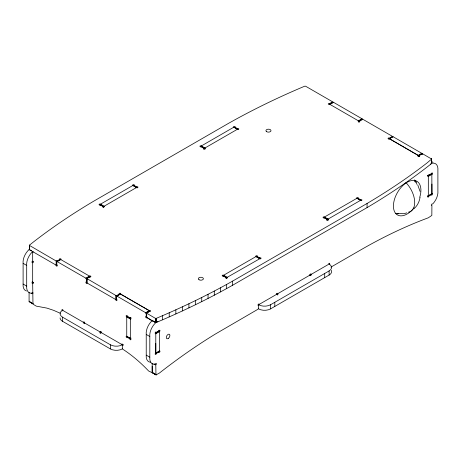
<?xml version="1.0" encoding="UTF-8"?>
<svg xmlns="http://www.w3.org/2000/svg" width="461" height="461" viewBox="0 0 461 461"><rect width="100%" height="100%" fill="white"/><g stroke="black" fill="none" stroke-linecap="round" stroke-linejoin="round"><path stroke-width="0.69" d="M127.34 315.929L126.746 316.961L126.746 336.288L130.93 338.702L130.63 338.783L130.33 338.357L130.33 319.035L130.93 317.998L129.731 317.306M122.321 348.228L122.764 349.196L124.574 350.395A113.302 65.416 60 0 1 148.621 371.001L152.124 372.678L152.205 363.47M155.196 353.403L155.789 353.057L155.789 343.393M358.399 122.211L358.399 120.828L361.989 118.759L362.582 119.797M418.167 156.717L418.167 155.334L389.482 138.773L388.882 139.118M431.317 193.983L431.917 193.637L431.917 184.043M431.323 173.964L431.335 173.843A0.847 0.49 -60 0 1 432.02 172.95A0.847 0.49 -60 0 1 432.51 173.405A0.847 0.49 -60 0 1 431.917 174.379M99.91 205.197L100.51 204.16L132.929 185.443L137.113 187.858L132.929 185.443A0.847 0.49 0 0 1 132.929 184.752A0.847 0.49 0 0 1 134.128 184.752A0.847 0.49 0 0 1 134.128 185.443L136.519 186.82A0.847 0.49 0 0 1 137.712 186.82A0.847 0.49 0 0 1 137.712 187.512A0.847 0.49 0 0 1 136.519 187.512L104.094 206.234L103.495 207.266L102.302 206.58M200.766 146.967L201.365 145.935L233.785 127.213L234.384 127.559M204.35 149.036L204.949 148.004L237.375 129.282L237.968 129.627L233.785 127.213A0.847 0.49 0 0 1 233.785 126.521A0.847 0.49 0 0 1 234.983 126.521A0.847 0.49 0 0 1 234.983 127.213L237.375 128.596A0.847 0.49 0 0 1 238.568 128.596A0.847 0.49 0 0 1 238.568 129.282A0.847 0.49 0 0 1 237.375 129.282M223.032 276.277L223.625 275.246L256.051 256.523L260.235 258.938M260.062 258.552L227.215 277.315L226.616 278.352L225.417 277.66M258.592 308.196L257.993 309.233L215.35 334.052A542.274 313.082 -60 0 0 159.379 373.07L156.089 374.874L152.286 372.678L152.205 366.265M323.887 218.053L324.481 217.016L356.906 198.293L357.425 198.339M327.471 220.122L328.071 219.084L360.49 200.368L361.09 200.714L356.906 198.293A0.847 0.49 0 0 1 356.906 197.608A0.847 0.49 0 0 1 358.105 197.608A0.847 0.49 0 0 1 358.105 198.293L360.49 199.676A0.847 0.49 0 0 1 361.689 199.676A0.847 0.49 0 0 1 361.689 200.368A0.847 0.49 0 0 1 360.49 200.368M420.063 197.25C419.464 201.63 417.349 205.923 413.903 208.741M29.452 245.102L29.452 249.735L29.366 245.223L34.056 241.501A696.214 401.957 0 0 1 93.935 201.054L228.408 123.415A696.214 401.957 0 0 1 298.457 88.852L304.704 86.19L305.551 86.19L332.237 101.604L332.323 103.356M29.337 249.487L29.585 249.142M116.944 299.569L115.924 299.65L86.927 282.904L87.06 278.179M119.929 294.395L120.528 294.049L149.22 310.61A0.847 0.49 0 0 1 150.413 310.61A0.847 0.49 0 0 1 150.413 311.302A0.847 0.49 0 0 1 149.22 311.302L146.707 312.777L146.707 313.267L155.351 318.297L156.273 318.344C182.372 307.36 207.911 295.011 232.592 281.112L367.065 203.474A696.214 401.957 0 0 0 426.944 163.027L431.634 159.051L422.777 153.876L421.752 153.957M332.352 101.852L329.713 103.575A0.847 0.49 0 0 0 328.52 103.575A0.847 0.49 0 0 0 328.52 104.267A0.847 0.49 0 0 0 329.713 104.267L333.297 102.198L361.989 118.759M146.707 316.914L146.707 317.404L155.351 322.435L156.273 322.487C182.372 311.498 207.911 299.149 232.592 285.25L367.065 207.611A696.214 401.957 0 0 0 426.944 167.17L431.548 163.563L431.415 162.975M87.06 283.008A0.847 0.49 60.1 0 1 86.461 283.354A0.847 0.49 60.1 0 1 85.867 282.316A0.847 0.49 60.1 0 1 86.466 281.971L86.461 279.21L85.867 278.179L57.176 261.612L56.576 261.957L60.76 259.543A0.847 0.49 0 0 0 60.76 258.851A0.847 0.49 0 0 0 59.567 258.851A0.847 0.49 0 0 0 59.567 259.543L57.176 260.926L56.156 261.001L29.337 245.35M60.166 259.889L60.76 259.543L89.451 276.104L90.051 277.142M158.78 351.328L159.379 350.988L159.379 331.661L158.78 330.629M332.704 102.544L333.297 102.198M428.327 195.706L427.733 196.052L431.917 193.637A0.847 0.49 -60 0 1 432.51 193.983A0.847 0.49 -60 0 1 431.917 195.02A0.847 0.49 -60 0 1 431.317 194.675L428.926 196.052A0.847 0.49 -60 0 1 428.327 197.089A0.847 0.49 -60 0 1 427.733 196.743A0.847 0.49 -60 0 1 428.327 195.706L428.327 176.384L427.733 175.347M152.124 320.919L146.829 317.514A0.847 0.49 60 0 1 146.229 317.86A0.847 0.49 60 0 1 145.63 316.822A0.847 0.49 60 0 1 146.229 316.477L146.229 313.739L145.63 312.708L116.944 296.123L116.345 296.463L120.528 294.049A0.847 0.49 0 0 0 120.528 293.357A0.847 0.49 0 0 0 119.336 293.357A0.847 0.49 0 0 0 119.336 294.049L116.944 295.432L115.924 295.507L86.812 278.525M392.467 137.05L393.066 136.704L421.752 153.288L422.351 154.326M430.528 164.076L431.917 163.275A11.998 6.927 -60 0 1 437.892 170.236L437.892 190.94A11.721 6.771 -60 0 1 432.839 203.843L432.43 204.102A0.847 0.49 -60 0 0 431.398 204.701A0.847 0.49 -60 0 0 431.917 205.433L431.836 215.425L428.327 217.794A542.274 313.082 -60 0 0 361.09 249.712L330.946 267.115M26.479 290.995A11.998 6.927 -60 0 1 23.108 284.045L23.108 263.34A11.721 6.771 -60 0 1 29.083 249.539L31.757 250.755M32.95 251.447L32.673 251.608A11.721 6.771 -60 0 0 26.698 265.409L26.698 286.114A11.998 6.927 -60 0 0 31.751 293.219L32.155 293.035A0.847 0.49 -60 0 1 32.973 292.309M56.657 261.658L60.466 259.462M332.998 102.117L329.194 104.313L329.713 104.267L358.399 120.828L358.998 121.865M85.867 278.179L89.451 276.104A0.847 0.49 0 0 1 90.644 276.104A0.847 0.49 0 0 1 90.644 276.796A0.847 0.49 0 0 1 89.451 276.796M86.161 278.444L89.751 276.37M358.698 121.093L362.288 119.024M86.288 278.623L89.872 276.554M358.825 121.278L362.409 119.203M86.38 278.819L89.97 276.75M358.917 121.474L362.507 119.405M116.426 296.169L120.229 293.968M388.963 138.819L392.766 136.623M361.989 119.451L363.009 119.37L392.006 136.116L391.873 136.704L389.482 138.081A0.847 0.49 0 0 0 388.283 138.081A0.847 0.49 0 0 0 388.283 138.773A0.847 0.49 0 0 0 389.482 138.773L393.066 136.704M130.93 317.306L129.731 317.998A0.847 0.49 60 0 1 130.33 317.652A0.847 0.49 60 0 1 130.93 318.689A0.847 0.49 60 0 1 130.33 319.035L126.746 316.961A0.847 0.49 60 0 1 126.147 315.929A0.847 0.49 60 0 1 126.746 315.583A0.847 0.49 60 0 1 127.34 316.615M145.63 312.708L149.22 310.633L149.813 311.671M421.752 153.288L418.167 155.357A0.847 0.49 0 0 0 418.167 156.025A0.847 0.49 0 0 0 419.366 156.025A0.847 0.49 0 0 0 419.366 155.334L419.366 156.717M145.93 312.973L149.514 310.898M389.482 138.773L418.467 155.622L422.051 153.553M146.056 313.152L149.641 311.083M418.467 155.622L422.178 153.732M146.149 313.347L149.733 311.279M419.959 155.703L418.767 156.394L418.686 156.002L419.879 155.311M421.077 154.619L422.27 153.934M150.413 362.231A11.998 6.927 -60 0 1 146.229 355.126L146.229 334.421A11.721 6.771 -60 0 1 152.205 320.62L155.472 322.181M155.968 374.839L155.789 364.853A0.847 0.49 -60 0 0 156.308 363.522A0.847 0.49 -60 0 0 155.276 364.115L154.873 364.305A11.998 6.927 -60 0 1 149.813 357.194L149.813 336.495A11.721 6.771 -60 0 1 155.789 322.688L157.927 321.455M130.503 338.743L126.746 336.288A0.847 0.49 60 0 0 126.147 336.634A0.847 0.49 60 0 0 126.746 337.665A0.847 0.49 60 0 0 127.34 337.319L129.731 338.702L130.93 338.011M123.519 344.776L122.321 345.462A0.847 0.49 60 0 0 122.92 345.122A0.847 0.49 60 0 0 122.321 344.085A0.847 0.49 60 0 0 121.727 344.43L101.403 332.698A0.847 0.49 0 0 1 100.21 332.698A0.847 0.49 0 0 1 100.21 332.006A0.847 0.49 60 0 1 100.803 331.661A0.847 0.49 60 0 1 101.403 332.698A0.847 0.49 0 0 0 101.403 332.006M156.388 332.006L155.196 332.698L155.789 333.729L155.789 353.057A0.847 0.49 -60 0 0 155.196 354.088A0.847 0.49 -60 0 0 155.789 354.434A0.847 0.49 -60 0 0 156.388 353.403L158.78 352.02A0.847 0.49 -60 0 0 159.379 352.365A0.847 0.49 -60 0 0 159.973 351.328A0.847 0.49 -60 0 0 159.379 350.988L155.789 353.057M155.495 332.963L159.08 330.894M428.027 175.612L431.617 173.543L431.836 173.924L431.917 193.637M155.616 333.142L159.201 331.073M428.154 175.797L431.738 173.728M155.709 333.343L159.299 331.269M428.246 175.993L431.836 173.924M431.917 174.316L428.327 176.384A0.847 0.49 -60 0 1 427.733 176.039A0.847 0.49 -60 0 1 428.327 175.001A0.847 0.49 -60 0 1 428.926 175.347M155.495 353.483L159.299 351.282M428.027 196.132L431.836 193.937M277.119 294.74A0.847 0.49 -60 0 0 277.718 293.703L309.988 275.073A0.847 0.49 0 0 0 311.187 275.073A0.847 0.49 0 0 0 311.187 274.381L328.52 264.378A0.847 0.49 -60 0 1 329.413 263.26A0.847 0.49 -60 0 1 329.413 264.453M331.303 270.359A8.454 4.881 0 0 1 329.114 275.073L270.544 308.887A8.454 4.881 0 0 1 258.592 308.887L258.592 304.75A8.454 4.881 0 0 0 270.544 304.75L329.114 270.93A8.454 4.881 0 0 0 329.114 264.032M29.083 249.539L56.156 265.144L57.176 265.063M406.786 212.849L404.038 213.702L397.163 213.558M136.519 187.512L136.94 187.471M127.34 336.634L126.919 336.674M29.527 301.707L29.083 301.298L29.083 292.383M33.267 251.954L32.673 252.3L32.673 261.272A0.847 0.49 60 0 1 33.267 262.303A0.847 0.49 60 0 1 32.673 262.649A0.847 0.49 -60 0 1 32.074 262.303A0.847 0.49 -60 0 1 32.673 261.272A0.847 0.49 -60 0 1 33.267 261.612M29.262 301.684L32.973 303.793M152.378 372.765L156.233 374.862M60.299 313.267L53.574 310.322L46.947 308.115L36.258 306.127L32.973 304.139L32.673 283.354A0.847 0.49 -60 0 0 33.267 282.316M234.084 127.132L237.893 129.328M357.206 198.213L361.009 200.414M203.756 149.381L203.756 148.004A0.847 0.49 0 0 0 203.756 148.696A0.847 0.49 0 0 0 204.949 148.696A0.847 0.49 0 0 0 204.949 148.004L201.365 145.935A0.847 0.49 0 0 0 200.166 145.935A0.847 0.49 0 0 0 200.166 146.621A0.847 0.49 0 0 0 201.365 146.621M328.071 220.467L328.071 219.084L324.481 217.016A0.847 0.49 0 0 0 323.288 217.016A0.847 0.49 0 0 0 323.288 217.707A0.847 0.49 0 0 0 324.481 217.707M201.065 146.2L204.649 148.269M324.187 217.281L327.771 219.35M200.938 146.379L204.528 148.448M324.06 217.459L327.644 219.534M200.846 146.575L204.43 148.649M323.968 217.661L327.552 219.73M133.229 185.362L137.032 187.558M256.351 256.443L260.154 258.644M100.21 204.425L103.794 206.499M223.326 275.511L226.916 277.58M100.083 204.609L103.673 206.678M223.205 275.69L226.789 277.758M99.991 204.805L103.575 206.874M223.107 275.885L226.697 277.96M152.205 320.62L155.789 322.688M155.196 332.006L156.388 332.698A0.847 0.49 -60 0 0 155.789 332.352A0.847 0.49 -60 0 0 155.196 333.389A0.847 0.49 -60 0 0 155.789 333.729L159.379 331.661A0.847 0.49 -60 0 0 159.973 330.629A0.847 0.49 -60 0 0 159.379 330.283A0.847 0.49 -60 0 0 158.78 331.315M127.046 316.194L130.63 318.263M126.919 316.373L130.503 318.442M126.827 316.569L130.411 318.643M23.108 263.34L26.698 265.409M146.229 334.421L149.813 336.495M126.827 336.588L130.63 338.783M23.108 284.045L26.698 286.114M146.229 355.126L149.813 357.194M100.803 333.044A0.847 0.49 60 0 1 100.21 332.006L84.668 323.034A0.847 0.49 0 0 1 83.476 323.034A0.847 0.49 0 0 1 83.476 322.348L63.151 310.616A0.847 0.49 60 0 0 62.61 309.613A0.847 0.49 60 0 0 61.964 309.809A0.847 0.49 60 0 0 62.402 310.847M31.475 293.081L32.673 293.772A0.847 0.49 -60 0 0 32.973 293.507M153.997 363.815L155.789 364.853M62.558 310.27A8.454 4.881 0 0 0 62.558 317.168L110.369 344.776A8.454 4.881 0 0 0 122.321 344.776L122.321 348.914A8.454 4.881 0 0 1 110.369 348.914L62.558 321.311A8.454 4.881 0 0 1 60.08 317.86M29.083 301.298L32.846 303.753M152.205 372.379L155.789 374.447M29.164 301.598L33.117 303.776M152.286 372.678L156.089 374.874M120.528 294.049L149.22 310.633M431.317 173.278L431.617 173.543M256.472 256.483L256.65 256.869M133.356 185.403L133.529 185.789M417.718 184.855L420.063 191.436M431.634 159.051L431.634 163.448M431.548 158.936L431.548 163.563M431.415 158.832L431.456 163.01M415.897 181.104L415.897 182.533M414.704 180.389L414.704 181.767M367.065 203.474L367.065 207.611M359.597 122.211L359.597 120.828A0.847 0.49 0 0 1 359.597 121.52A0.847 0.49 0 0 1 358.399 121.52A0.847 0.49 0 0 1 358.399 120.828M329.114 270.93L329.114 275.073M326.872 220.467L326.872 219.084A0.847 0.49 0 0 0 326.872 219.776A0.847 0.49 0 0 0 328.071 219.776A0.847 0.49 0 0 0 328.071 219.084M324.7 273.482L324.7 277.62M309.988 275.764L309.988 274.381A0.847 0.49 0 0 1 311.187 274.381A0.847 0.49 -60 0 0 310.357 274.22A0.847 0.49 -60 0 0 310.167 275.459M258.592 305.436A0.847 0.49 -60 0 1 257.993 305.09A0.847 0.49 -60 0 1 258.592 304.058A0.847 0.49 -60 0 1 259.186 304.404L276.519 294.395A0.847 0.49 -60 0 1 277.119 293.363A0.847 0.49 -60 0 1 277.718 293.703L277.718 295.086M274.802 302.289L274.802 306.432M270.544 304.75L270.544 308.887M232.592 281.112L232.592 285.25M226.558 284.472L226.558 288.609M220.456 287.791L220.456 291.928M214.284 291.064L214.284 295.207M208.044 294.297L208.044 298.44M204.949 148.004L204.949 149.381M201.734 297.489L201.734 301.627M195.366 300.63L195.366 304.773M188.924 303.73L188.924 307.873M182.423 306.784L182.423 310.927M175.86 309.798L175.86 313.935M169.227 312.76L169.227 316.903M162.543 315.676L162.543 319.819M156.273 318.344L156.273 322.487M156.193 318.372L156.193 322.51M155.979 318.401L155.979 322.544M155.755 318.401L155.755 322.539M155.541 318.361L155.541 322.504M155.351 318.297L155.351 322.435M146.707 312.777L146.707 317.404M146.621 312.892L146.621 317.289M116.564 295.559L116.564 296.936M116.345 295.576L116.345 299.713M116.126 295.559L116.126 299.696M115.924 295.507L115.924 299.65M110.369 344.776L110.369 348.914M100.21 332.006L100.21 333.389M86.927 278.767L86.927 282.904M84.668 323.726L84.668 322.348A0.847 0.49 0 0 0 83.476 322.348A0.847 0.49 60 0 1 84.3 322.187A0.847 0.49 60 0 1 84.496 323.42M62.558 317.168L62.558 321.311M56.795 261.053L56.795 265.19M56.576 261.064L56.576 265.208M56.357 261.053L56.357 265.19M56.156 261.001L56.156 265.144M29.366 245.223L29.366 249.614M277.718 293.703A0.847 0.49 0 0 1 277.631 294.435A0.847 0.49 0 0 1 276.387 294.297M276.387 293.807A0.847 0.49 0 0 1 276.519 293.703M32.518 281.907A0.847 0.49 60 0 1 33.267 282.916A0.847 0.49 60 0 1 32.673 283.354A0.847 0.49 -60 0 1 32.074 283.008A0.847 0.49 -60 0 1 32.673 281.971L32.673 262.649A0.847 0.49 60 0 1 32.074 261.612M32.074 282.316A0.847 0.49 60 0 1 32.374 281.896M130.33 338.357A0.847 0.49 60 0 1 130.93 339.394A0.847 0.49 60 0 1 130.33 339.734A0.847 0.49 60 0 1 129.731 338.702M56.576 264.718A0.847 0.49 60 0 1 57.176 265.755A0.847 0.49 60 0 1 56.576 266.101A0.847 0.49 60 0 1 55.983 265.063M116.345 299.224A0.847 0.49 60 0 1 116.944 300.261A0.847 0.49 60 0 1 116.345 300.607A0.847 0.49 60 0 1 115.746 299.569M100.51 204.851A0.847 0.49 0 0 1 99.311 204.851A0.847 0.49 0 0 1 99.311 204.16A0.847 0.49 0 0 1 100.51 204.16L104.094 206.234A0.847 0.49 0 0 1 104.094 206.92A0.847 0.49 0 0 1 102.895 206.92A0.847 0.49 0 0 1 102.895 206.234M223.625 275.932A0.847 0.49 0 0 1 222.433 275.932A0.847 0.49 0 0 1 222.433 275.246A0.847 0.49 0 0 1 223.625 275.246L227.215 277.315A0.847 0.49 0 0 1 227.215 278.006A0.847 0.49 0 0 1 226.017 278.006A0.847 0.49 0 0 1 226.017 277.315M414.266 179.894A19.443 11.225 -60 0 1 416.865 184.279M398.661 213.714A19.443 11.225 -60 0 1 395.509 213.558M414.041 207.899A19.443 11.225 -60 0 1 393.734 209.219A19.443 11.225 -60 0 1 408.538 181.536A19.443 11.225 -60 0 1 419.769 197.199M431.686 161.506A11.998 6.927 -60 0 1 432.942 162.502M405.974 182.66A19.443 11.225 60 0 1 414.629 200.835A19.443 11.225 60 0 1 408.44 212.169M259.635 257.906L257.244 256.523A0.847 0.49 0 0 0 257.244 255.832A0.847 0.49 0 0 0 256.051 255.832A0.847 0.49 0 0 0 256.051 256.523L259.635 258.592A0.847 0.49 0 0 0 260.834 258.592A0.847 0.49 0 0 0 260.834 257.906A0.847 0.49 0 0 0 259.635 257.906M199.06 279.764A2.536 1.464 0 0 0 203.307 279.107A2.536 1.464 0 0 0 200.201 277.315A2.536 1.464 0 0 0 199.06 279.764M266.671 131.69A2.536 1.464 0 0 0 270.912 131.033A2.536 1.464 0 0 0 267.806 129.241A2.536 1.464 0 0 0 266.671 131.69M168.553 338.218A2.536 1.464 -60 0 0 169.36 334.288A2.536 1.464 -60 0 0 166.358 336.951A2.536 1.464 -60 0 0 168.553 338.218"/></g></svg>
